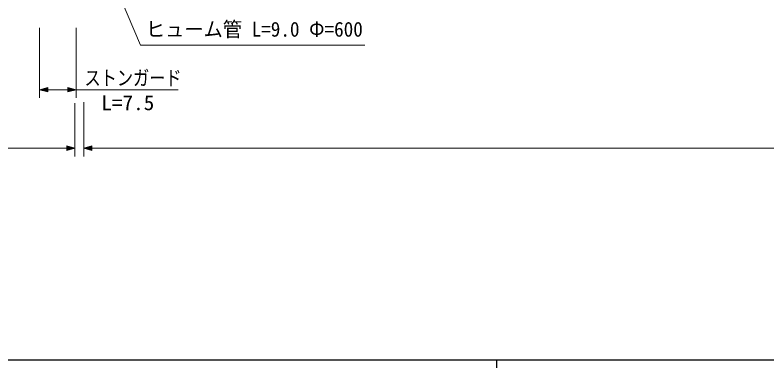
# Model space of a CAD drawing. Units: millimetres, scale not verified. Extents: x 40000 to 680000, y 20000 to 380000.
# Drawn here: x 208512 to 301447, y 204000 to 247601 of the extents above; entities that cross this region are included whole.
import ezdxf
from ezdxf.enums import TextEntityAlignment as Align

# ---------------------------------------------------------------- set-up
doc = ezdxf.new("R2010")
doc.units = ezdxf.units.MM
doc.header["$LTSCALE"] = 1000
doc.layers.add('M-STR-HTXT', color=7, linetype='Continuous', lineweight=13)
doc.layers.add('M-TTL-BAND', color=7, linetype='Continuous', lineweight=25)
doc.styles.add('ＭＳ ゴシック', font='')
doc.styles.get('ＭＳ ゴシック').set_extended_font_data('MS Gothic')

msp = doc.modelspace()

# ---------------------------------------------------------------- linework, layer by layer
at = {"layer": 'M-STR-HTXT'}
for p, q in [((217893, 258224), (224023, 243880)), ((211549, 246019), (211549, 237376)), ((216053, 237376), (216053, 246019)), ((224023, 243880), (251730, 243880)), ((211549, 238376), (212549, 238656)), ((212549, 238096), (211549, 238376)), ((211549, 238376), (228659, 238376)), ((211829, 238376), (212509, 238576)), ((212509, 238176), (211829, 238376)), ((211989, 238376), (212469, 238496)), ((212469, 238256), (211989, 238376)), ((212229, 238376), (212429, 238416)), ((212429, 238336), (212229, 238376)), ((212429, 238416), (212429, 238336)), ((212469, 238496), (212469, 238256)), ((212509, 238576), (212509, 238176)), ((212549, 238656), (212549, 238096)), ((215053, 238096), (215053, 238656)), ((215053, 238656), (216053, 238376)), ((216053, 238376), (215053, 238096)), ((215093, 238176), (215093, 238576)), ((215093, 238576), (215773, 238376)), ((215773, 238376), (215093, 238176)), ((215133, 238256), (215133, 238496)), ((215133, 238496), (215613, 238376)), ((215613, 238376), (215133, 238256)), ((215173, 238336), (215173, 238416)), ((215173, 238416), (215373, 238376)), ((215373, 238376), (215173, 238336)), ((215902, 230143), (215902, 236726)), ((217000, 236821), (217000, 230143)), ((214902, 230863), (214902, 231423)), ((214902, 231423), (215902, 231143)), ((217000, 231143), (218000, 231423)), ((218000, 231423), (218000, 230863)), ((122862, 231143), (215902, 231143)), ((215902, 231143), (214902, 230863)), ((214942, 230943), (214942, 231343)), ((214942, 231343), (215622, 231143)), ((215622, 231143), (214942, 230943)), ((214982, 231023), (214982, 231263)), ((214982, 231263), (215462, 231143)), ((215462, 231143), (214982, 231023)), ((215022, 231103), (215022, 231183)), ((215022, 231183), (215222, 231143)), ((215222, 231143), (215022, 231103)), ((218000, 230863), (217000, 231143)), ((217000, 231143), (432176, 231143)), ((217280, 231143), (217960, 231343)), ((217960, 230943), (217280, 231143)), ((217440, 231143), (217920, 231263)), ((217920, 231023), (217440, 231143)), ((217680, 231143), (217880, 231183)), ((217880, 231103), (217680, 231143)), ((217880, 231183), (217880, 231103)), ((217920, 231263), (217920, 231023)), ((217960, 231343), (217960, 230943))]:
    msp.add_line(p, q, dxfattribs=at)
at = {"layer": 'M-TTL-BAND'}
for p, q in [((40000, 205000), (579000, 205000)), ((268000, 205000), (268000, 204000))]:
    msp.add_line(p, q, dxfattribs=at)

# ---------------------------------------------------------------- texts
at = {"layer": 'M-STR-HTXT', "style": 'ＭＳ ゴシック'}
for s, width, p in [('ヒューム管 L=9.0 Φ=600', 0.95, (224690, 244380)), ('ストンガード', 0.8, (217094, 238363)), ('L=7.5', 1.05, (219178, 235298))]:
    msp.add_text(s, height=1833, dxfattribs=dict(at, width=width)).set_placement(p, align=Align.BOTTOM_LEFT)

doc.saveas('drawing.dxf')
